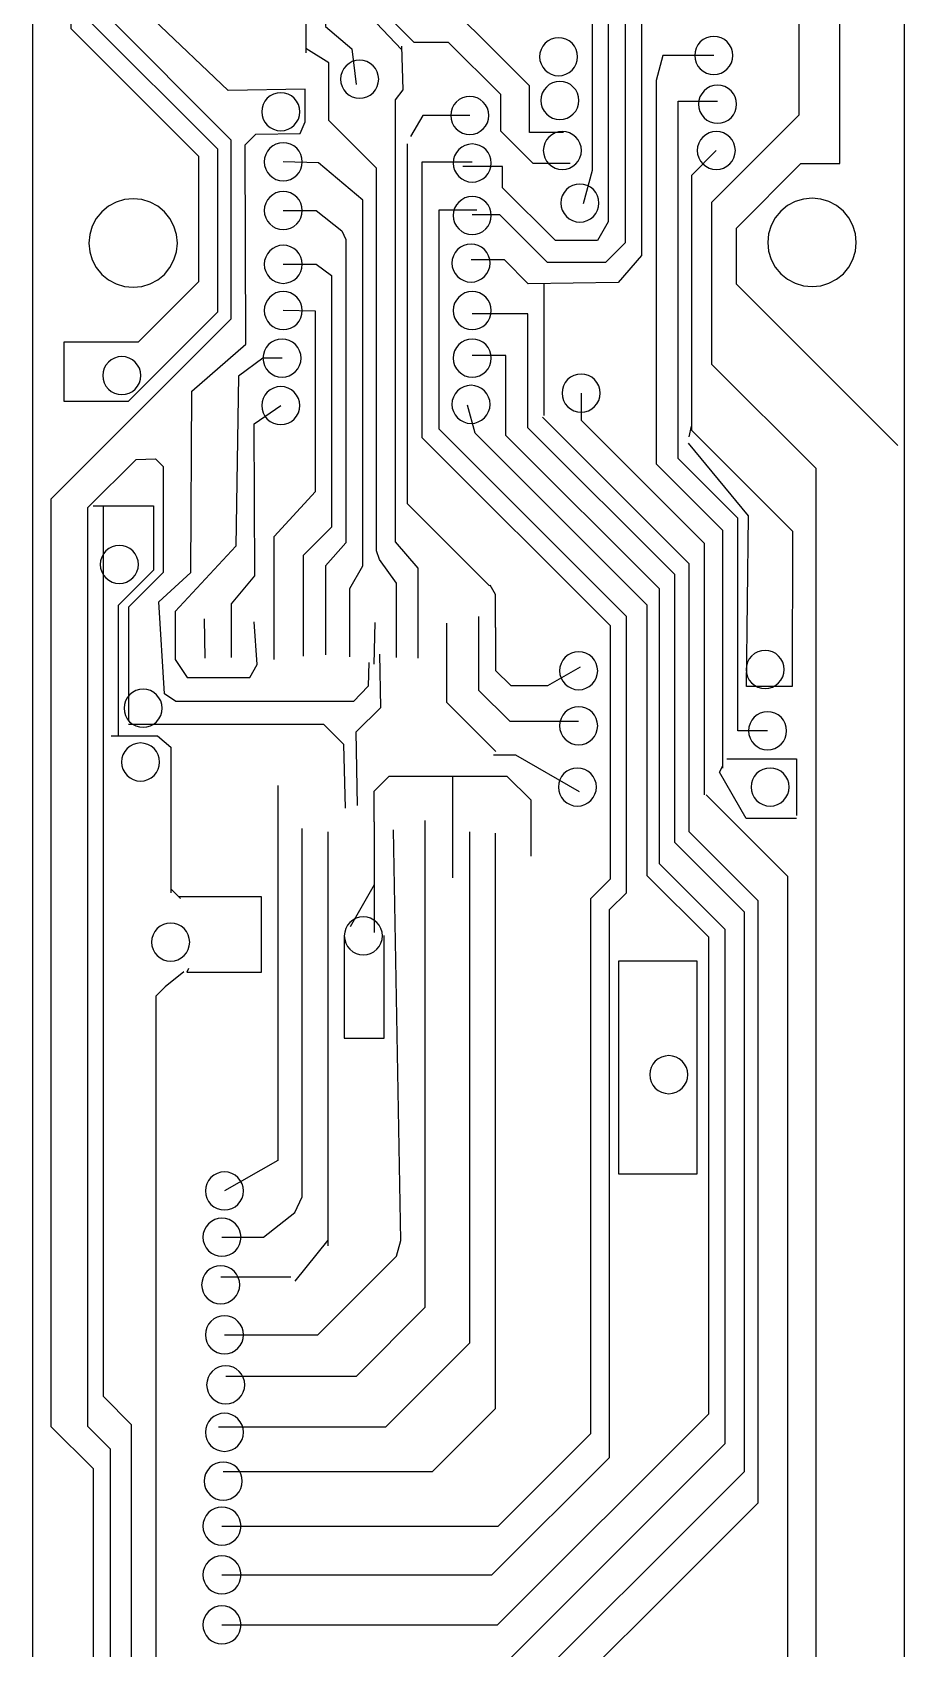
# Model space of a CAD drawing. Extents: x -32 to 14, y -116 to 119.
# Drawn here: x -32.5 to 13.6, y -36.3 to 49.2 of the extents above; entities that cross this region are included whole.
import ezdxf

# ---------------------------------------------------------------- set-up
doc = ezdxf.new("R2010")
doc.units = 0
doc.layers.add('LAYER_1', color=7, linetype='CONTINUOUS')

msp = doc.modelspace()

# ---------------------------------------------------------------- linework, layer by layer
at = {"layer": 'LAYER_1', "color": 250}
for points in [[(-32.457, -116.365), (13.647, -116.365), (13.647, 119.01), (-32.457, 119.01), (-32.457, -116.365)], [(-4.643, 48.898), (-4.839, 48.878), (-5.028, 48.821), (-5.202, 48.728), (-5.355, 48.603), (-5.48, 48.45), (-5.573, 48.276), (-5.63, 48.087), (-5.649, 47.891), (-5.63, 47.694), (-5.573, 47.506), (-5.48, 47.332), (-5.355, 47.179), (-5.202, 47.054), (-5.028, 46.961), (-4.839, 46.903), (-4.643, 46.884), (-4.446, 46.903), (-4.258, 46.961), (-4.084, 47.054), (-3.931, 47.179), (-3.806, 47.332), (-3.713, 47.506), (-3.655, 47.694), (-3.636, 47.891), (-3.655, 48.087), (-3.713, 48.276), (-3.806, 48.45), (-3.931, 48.603), (-4.084, 48.728), (-4.258, 48.821), (-4.446, 48.878)], [(3.559, 48.964), (3.363, 48.944), (3.174, 48.887), (3, 48.794), (2.847, 48.669), (2.722, 48.516), (2.629, 48.342), (2.572, 48.153), (2.553, 47.957), (2.572, 47.761), (2.629, 47.572), (2.722, 47.398), (2.847, 47.245), (3, 47.12), (3.174, 47.027), (3.363, 46.97), (3.559, 46.95), (3.756, 46.97), (3.945, 47.027), (4.119, 47.12), (4.271, 47.245), (4.396, 47.398), (4.489, 47.572), (4.547, 47.761), (4.566, 47.957), (4.547, 48.153), (4.489, 48.342), (4.396, 48.516), (4.271, 48.669), (4.119, 48.794), (3.945, 48.887), (3.756, 48.944)], [(-15.16, 47.707), (-15.356, 47.688), (-15.545, 47.63), (-15.719, 47.537), (-15.872, 47.412), (-15.997, 47.259), (-16.09, 47.085), (-16.147, 46.897), (-16.167, 46.7), (-16.147, 46.504), (-16.09, 46.315), (-15.997, 46.141), (-15.872, 45.988), (-15.719, 45.863), (-15.545, 45.77), (-15.356, 45.713), (-15.16, 45.694), (-14.964, 45.713), (-14.775, 45.77), (-14.601, 45.863), (-14.448, 45.988), (-14.323, 46.141), (-14.23, 46.315), (-14.173, 46.504), (-14.153, 46.7), (-14.173, 46.897), (-14.23, 47.085), (-14.323, 47.259), (-14.448, 47.412), (-14.601, 47.537), (-14.775, 47.63), (-14.964, 47.688)], [(-4.577, 46.582), (-4.773, 46.563), (-4.962, 46.506), (-5.136, 46.413), (-5.288, 46.288), (-5.414, 46.135), (-5.507, 45.961), (-5.564, 45.772), (-5.583, 45.576), (-5.564, 45.379), (-5.507, 45.19), (-5.414, 45.016), (-5.288, 44.864), (-5.136, 44.739), (-4.962, 44.646), (-4.773, 44.588), (-4.577, 44.569), (-4.38, 44.588), (-4.191, 44.646), (-4.017, 44.739), (-3.865, 44.864), (-3.74, 45.016), (-3.647, 45.19), (-3.589, 45.379), (-3.57, 45.576), (-3.589, 45.772), (-3.647, 45.961), (-3.74, 46.135), (-3.865, 46.288), (-4.017, 46.413), (-4.191, 46.506), (-4.38, 46.563)], [(3.758, 46.384), (3.561, 46.365), (3.372, 46.307), (3.198, 46.214), (3.046, 46.089), (2.921, 45.936), (2.828, 45.762), (2.77, 45.574), (2.751, 45.377), (2.77, 45.181), (2.828, 44.992), (2.921, 44.818), (3.046, 44.665), (3.198, 44.54), (3.372, 44.447), (3.561, 44.39), (3.758, 44.37), (3.954, 44.39), (4.143, 44.447), (4.317, 44.54), (4.47, 44.665), (4.595, 44.818), (4.688, 44.992), (4.745, 45.181), (4.764, 45.377), (4.745, 45.574), (4.688, 45.762), (4.595, 45.936), (4.47, 46.089), (4.317, 46.214), (4.143, 46.307), (3.954, 46.365)], [(-19.327, 45.987), (-19.524, 45.968), (-19.712, 45.91), (-19.886, 45.817), (-20.039, 45.692), (-20.164, 45.54), (-20.257, 45.366), (-20.315, 45.177), (-20.334, 44.98), (-20.315, 44.784), (-20.257, 44.595), (-20.164, 44.421), (-20.039, 44.269), (-19.886, 44.143), (-19.712, 44.05), (-19.524, 43.993), (-19.327, 43.974), (-19.131, 43.993), (-18.942, 44.05), (-18.768, 44.143), (-18.615, 44.269), (-18.49, 44.421), (-18.397, 44.595), (-18.34, 44.784), (-18.32, 44.98), (-18.34, 45.177), (-18.397, 45.366), (-18.49, 45.54), (-18.615, 45.692), (-18.768, 45.817), (-18.942, 45.91), (-19.131, 45.968)], [(-9.339, 45.789), (-9.536, 45.769), (-9.724, 45.712), (-9.898, 45.619), (-10.051, 45.494), (-10.176, 45.341), (-10.269, 45.167), (-10.327, 44.978), (-10.346, 44.782), (-10.327, 44.586), (-10.269, 44.397), (-10.176, 44.223), (-10.051, 44.07), (-9.898, 43.945), (-9.724, 43.852), (-9.536, 43.795), (-9.339, 43.775), (-9.143, 43.795), (-8.954, 43.852), (-8.78, 43.945), (-8.627, 44.07), (-8.502, 44.223), (-8.409, 44.397), (-8.352, 44.586), (-8.332, 44.782), (-8.352, 44.978), (-8.409, 45.167), (-8.502, 45.341), (-8.627, 45.494), (-8.78, 45.619), (-8.954, 45.712), (-9.143, 45.769)], [(-4.444, 43.937), (-4.641, 43.917), (-4.83, 43.86), (-5.004, 43.767), (-5.156, 43.642), (-5.281, 43.489), (-5.374, 43.315), (-5.432, 43.126), (-5.451, 42.93), (-5.432, 42.733), (-5.374, 42.545), (-5.281, 42.371), (-5.156, 42.218), (-5.004, 42.093), (-4.83, 42), (-4.641, 41.942), (-4.444, 41.923), (-4.248, 41.942), (-4.059, 42), (-3.885, 42.093), (-3.733, 42.218), (-3.607, 42.371), (-3.514, 42.545), (-3.457, 42.733), (-3.438, 42.93), (-3.457, 43.126), (-3.514, 43.315), (-3.607, 43.489), (-3.733, 43.642), (-3.885, 43.767), (-4.059, 43.86), (-4.248, 43.917)], [(3.692, 43.937), (3.495, 43.917), (3.306, 43.86), (3.132, 43.767), (2.98, 43.642), (2.855, 43.489), (2.762, 43.315), (2.704, 43.126), (2.685, 42.93), (2.704, 42.733), (2.762, 42.545), (2.855, 42.371), (2.98, 42.218), (3.132, 42.093), (3.306, 42), (3.495, 41.942), (3.692, 41.923), (3.888, 41.942), (4.077, 42), (4.251, 42.093), (4.403, 42.218), (4.529, 42.371), (4.622, 42.545), (4.679, 42.733), (4.698, 42.93), (4.679, 43.126), (4.622, 43.315), (4.529, 43.489), (4.403, 43.642), (4.251, 43.767), (4.077, 43.86), (3.888, 43.917)], [(-19.195, 43.341), (-19.391, 43.322), (-19.58, 43.265), (-19.754, 43.172), (-19.907, 43.046), (-20.032, 42.894), (-20.125, 42.72), (-20.182, 42.531), (-20.202, 42.334), (-20.182, 42.138), (-20.125, 41.949), (-20.032, 41.775), (-19.907, 41.623), (-19.754, 41.497), (-19.58, 41.404), (-19.391, 41.347), (-19.195, 41.328), (-18.999, 41.347), (-18.81, 41.404), (-18.636, 41.497), (-18.483, 41.623), (-18.358, 41.775), (-18.265, 41.949), (-18.208, 42.138), (-18.188, 42.334), (-18.208, 42.531), (-18.265, 42.72), (-18.358, 42.894), (-18.483, 43.046), (-18.636, 43.172), (-18.81, 43.265), (-18.999, 43.322)], [(-9.207, 43.275), (-9.403, 43.256), (-9.592, 43.198), (-9.766, 43.105), (-9.919, 42.98), (-10.044, 42.828), (-10.137, 42.654), (-10.194, 42.465), (-10.214, 42.268), (-10.194, 42.072), (-10.137, 41.883), (-10.044, 41.709), (-9.919, 41.557), (-9.766, 41.431), (-9.592, 41.338), (-9.403, 41.281), (-9.207, 41.262), (-9.011, 41.281), (-8.822, 41.338), (-8.648, 41.431), (-8.495, 41.557), (-8.37, 41.709), (-8.277, 41.883), (-8.22, 42.072), (-8.2, 42.268), (-8.22, 42.465), (-8.277, 42.654), (-8.37, 42.828), (-8.495, 42.98), (-8.648, 43.105), (-8.822, 43.198), (-9.011, 43.256)], [(-3.518, 41.158), (-3.715, 41.139), (-3.904, 41.082), (-4.078, 40.989), (-4.23, 40.864), (-4.355, 40.711), (-4.448, 40.537), (-4.506, 40.348), (-4.525, 40.152), (-4.506, 39.955), (-4.448, 39.766), (-4.355, 39.592), (-4.23, 39.44), (-4.078, 39.315), (-3.904, 39.222), (-3.715, 39.164), (-3.518, 39.145), (-3.322, 39.164), (-3.133, 39.222), (-2.959, 39.315), (-2.806, 39.44), (-2.681, 39.592), (-2.588, 39.766), (-2.531, 39.955), (-2.512, 40.152), (-2.531, 40.348), (-2.588, 40.537), (-2.681, 40.711), (-2.806, 40.864), (-2.959, 40.989), (-3.133, 41.082), (-3.322, 41.139)], [(-27.133, 40.375), (-27.589, 40.33), (-28.028, 40.197), (-28.432, 39.98), (-28.787, 39.689), (-29.078, 39.335), (-29.294, 38.93), (-29.427, 38.491), (-29.472, 38.035), (-29.427, 37.578), (-29.294, 37.139), (-29.078, 36.735), (-28.787, 36.38), (-28.432, 36.089), (-28.028, 35.873), (-27.589, 35.74), (-27.133, 35.695), (-26.676, 35.74), (-26.237, 35.873), (-25.833, 36.089), (-25.478, 36.38), (-25.187, 36.735), (-24.971, 37.139), (-24.838, 37.578), (-24.793, 38.035), (-24.838, 38.491), (-24.971, 38.93), (-25.187, 39.335), (-25.478, 39.689), (-25.833, 39.98), (-26.237, 40.197), (-26.676, 40.33)], [(-19.195, 40.762), (-19.391, 40.742), (-19.58, 40.685), (-19.754, 40.592), (-19.907, 40.467), (-20.032, 40.314), (-20.125, 40.14), (-20.182, 39.951), (-20.202, 39.755), (-20.182, 39.558), (-20.125, 39.37), (-20.032, 39.196), (-19.907, 39.043), (-19.754, 38.918), (-19.58, 38.825), (-19.391, 38.767), (-19.195, 38.748), (-18.999, 38.767), (-18.81, 38.825), (-18.636, 38.918), (-18.483, 39.043), (-18.358, 39.196), (-18.265, 39.37), (-18.208, 39.558), (-18.188, 39.755), (-18.208, 39.951), (-18.265, 40.14), (-18.358, 40.314), (-18.483, 40.467), (-18.636, 40.592), (-18.81, 40.685), (-18.999, 40.742)], [(-9.207, 40.497), (-9.403, 40.478), (-9.592, 40.42), (-9.766, 40.327), (-9.919, 40.202), (-10.044, 40.049), (-10.137, 39.875), (-10.194, 39.687), (-10.214, 39.49), (-10.194, 39.294), (-10.137, 39.105), (-10.044, 38.931), (-9.919, 38.778), (-9.766, 38.653), (-9.592, 38.56), (-9.403, 38.503), (-9.207, 38.483), (-9.011, 38.503), (-8.822, 38.56), (-8.648, 38.653), (-8.495, 38.778), (-8.37, 38.931), (-8.277, 39.105), (-8.22, 39.294), (-8.2, 39.49), (-8.22, 39.687), (-8.277, 39.875), (-8.37, 40.049), (-8.495, 40.202), (-8.648, 40.327), (-8.822, 40.42), (-9.011, 40.478)], [(8.752, 40.408), (8.295, 40.363), (7.856, 40.23), (7.452, 40.014), (7.097, 39.723), (6.806, 39.368), (6.59, 38.963), (6.457, 38.524), (6.412, 38.068), (6.457, 37.612), (6.59, 37.173), (6.806, 36.768), (7.097, 36.413), (7.452, 36.122), (7.856, 35.906), (8.295, 35.773), (8.752, 35.728), (9.208, 35.773), (9.647, 35.906), (10.052, 36.122), (10.406, 36.413), (10.697, 36.768), (10.914, 37.173), (11.047, 37.612), (11.092, 38.068), (11.047, 38.524), (10.914, 38.963), (10.697, 39.368), (10.406, 39.723), (10.052, 40.014), (9.647, 40.23), (9.208, 40.363)], [(-19.195, 37.917), (-19.391, 37.898), (-19.58, 37.841), (-19.754, 37.748), (-19.907, 37.622), (-20.032, 37.47), (-20.125, 37.296), (-20.182, 37.107), (-20.202, 36.911), (-20.182, 36.714), (-20.125, 36.525), (-20.032, 36.351), (-19.907, 36.199), (-19.754, 36.074), (-19.58, 35.981), (-19.391, 35.923), (-19.195, 35.904), (-18.999, 35.923), (-18.81, 35.981), (-18.636, 36.074), (-18.483, 36.199), (-18.358, 36.351), (-18.265, 36.525), (-18.208, 36.714), (-18.188, 36.911), (-18.208, 37.107), (-18.265, 37.296), (-18.358, 37.47), (-18.483, 37.622), (-18.636, 37.748), (-18.81, 37.841), (-18.999, 37.898)], [(-19.195, 37.917), (-19.391, 37.898), (-19.58, 37.841), (-19.754, 37.748), (-19.907, 37.622), (-20.032, 37.47), (-20.125, 37.296), (-20.182, 37.107), (-20.202, 36.911), (-20.182, 36.714), (-20.125, 36.525), (-20.032, 36.351), (-19.907, 36.199), (-19.754, 36.074), (-19.58, 35.981), (-19.391, 35.923), (-19.195, 35.904), (-18.999, 35.923), (-18.81, 35.981), (-18.636, 36.074), (-18.483, 36.199), (-18.358, 36.351), (-18.265, 36.525), (-18.208, 36.714), (-18.188, 36.911), (-18.208, 37.107), (-18.265, 37.296), (-18.358, 37.47), (-18.483, 37.622), (-18.636, 37.748), (-18.81, 37.841), (-18.999, 37.898)], [(-9.273, 37.983), (-9.469, 37.964), (-9.658, 37.907), (-9.832, 37.814), (-9.985, 37.689), (-10.11, 37.536), (-10.203, 37.362), (-10.26, 37.173), (-10.28, 36.977), (-10.26, 36.78), (-10.203, 36.591), (-10.11, 36.417), (-9.985, 36.265), (-9.832, 36.14), (-9.658, 36.047), (-9.469, 35.989), (-9.273, 35.97), (-9.077, 35.989), (-8.888, 36.047), (-8.714, 36.14), (-8.561, 36.265), (-8.436, 36.417), (-8.343, 36.591), (-8.286, 36.78), (-8.266, 36.977), (-8.286, 37.173), (-8.343, 37.362), (-8.436, 37.536), (-8.561, 37.689), (-8.714, 37.814), (-8.888, 37.907), (-9.077, 37.964)], [(-19.195, 35.47), (-19.391, 35.451), (-19.58, 35.393), (-19.754, 35.3), (-19.907, 35.175), (-20.032, 35.022), (-20.125, 34.848), (-20.182, 34.66), (-20.202, 34.463), (-20.182, 34.267), (-20.125, 34.078), (-20.032, 33.904), (-19.907, 33.751), (-19.754, 33.626), (-19.58, 33.533), (-19.391, 33.476), (-19.195, 33.456), (-18.999, 33.476), (-18.81, 33.533), (-18.636, 33.626), (-18.483, 33.751), (-18.358, 33.904), (-18.265, 34.078), (-18.208, 34.267), (-18.188, 34.463), (-18.208, 34.66), (-18.265, 34.848), (-18.358, 35.022), (-18.483, 35.175), (-18.636, 35.3), (-18.81, 35.393), (-18.999, 35.451)], [(-9.207, 35.47), (-9.403, 35.451), (-9.592, 35.393), (-9.766, 35.3), (-9.919, 35.175), (-10.044, 35.022), (-10.137, 34.848), (-10.194, 34.66), (-10.214, 34.463), (-10.194, 34.267), (-10.137, 34.078), (-10.044, 33.904), (-9.919, 33.751), (-9.766, 33.626), (-9.592, 33.533), (-9.403, 33.476), (-9.207, 33.456), (-9.011, 33.476), (-8.822, 33.533), (-8.648, 33.626), (-8.495, 33.751), (-8.37, 33.904), (-8.277, 34.078), (-8.22, 34.267), (-8.2, 34.463), (-8.22, 34.66), (-8.277, 34.848), (-8.37, 35.022), (-8.495, 35.175), (-8.648, 35.3), (-8.822, 35.393), (-9.011, 35.451)], [(-19.261, 32.956), (-19.457, 32.937), (-19.646, 32.88), (-19.82, 32.787), (-19.973, 32.661), (-20.098, 32.509), (-20.191, 32.335), (-20.248, 32.146), (-20.268, 31.95), (-20.248, 31.753), (-20.191, 31.564), (-20.098, 31.39), (-19.973, 31.238), (-19.82, 31.113), (-19.646, 31.02), (-19.457, 30.962), (-19.261, 30.943), (-19.065, 30.962), (-18.876, 31.02), (-18.702, 31.113), (-18.549, 31.238), (-18.424, 31.39), (-18.331, 31.564), (-18.274, 31.753), (-18.254, 31.95), (-18.274, 32.146), (-18.331, 32.335), (-18.424, 32.509), (-18.549, 32.661), (-18.702, 32.787), (-18.876, 32.88), (-19.065, 32.937)], [(-9.207, 32.956), (-9.403, 32.937), (-9.592, 32.88), (-9.766, 32.787), (-9.919, 32.661), (-10.044, 32.509), (-10.137, 32.335), (-10.194, 32.146), (-10.214, 31.95), (-10.194, 31.753), (-10.137, 31.564), (-10.044, 31.39), (-9.919, 31.238), (-9.766, 31.113), (-9.592, 31.02), (-9.403, 30.962), (-9.207, 30.943), (-9.011, 30.962), (-8.822, 31.02), (-8.648, 31.113), (-8.495, 31.238), (-8.37, 31.39), (-8.277, 31.564), (-8.22, 31.753), (-8.2, 31.95), (-8.22, 32.146), (-8.277, 32.335), (-8.37, 32.509), (-8.495, 32.661), (-8.648, 32.787), (-8.822, 32.88), (-9.011, 32.937)], [(-27.728, 32.03), (-27.924, 32.011), (-28.113, 31.954), (-28.287, 31.861), (-28.44, 31.735), (-28.565, 31.583), (-28.658, 31.409), (-28.715, 31.22), (-28.734, 31.024), (-28.715, 30.827), (-28.658, 30.638), (-28.565, 30.464), (-28.44, 30.312), (-28.287, 30.187), (-28.113, 30.094), (-27.924, 30.036), (-27.728, 30.017), (-27.531, 30.036), (-27.342, 30.094), (-27.168, 30.187), (-27.016, 30.312), (-26.891, 30.464), (-26.798, 30.638), (-26.74, 30.827), (-26.721, 31.024), (-26.74, 31.22), (-26.798, 31.409), (-26.891, 31.583), (-27.016, 31.735), (-27.168, 31.861), (-27.342, 31.954), (-27.531, 32.011)], [(-3.452, 31.104), (-3.649, 31.085), (-3.837, 31.028), (-4.011, 30.935), (-4.164, 30.809), (-4.289, 30.657), (-4.382, 30.483), (-4.44, 30.294), (-4.459, 30.098), (-4.44, 29.901), (-4.382, 29.712), (-4.289, 29.538), (-4.164, 29.386), (-4.011, 29.26), (-3.837, 29.167), (-3.649, 29.11), (-3.452, 29.091), (-3.256, 29.11), (-3.067, 29.167), (-2.893, 29.26), (-2.74, 29.386), (-2.615, 29.538), (-2.522, 29.712), (-2.465, 29.901), (-2.446, 30.098), (-2.465, 30.294), (-2.522, 30.483), (-2.615, 30.657), (-2.74, 30.809), (-2.893, 30.935), (-3.067, 31.028), (-3.256, 31.085)], [(-19.327, 30.443), (-19.524, 30.423), (-19.712, 30.366), (-19.886, 30.273), (-20.039, 30.148), (-20.164, 29.995), (-20.257, 29.821), (-20.315, 29.632), (-20.334, 29.436), (-20.315, 29.24), (-20.257, 29.051), (-20.164, 28.877), (-20.039, 28.724), (-19.886, 28.599), (-19.712, 28.506), (-19.524, 28.449), (-19.327, 28.429), (-19.131, 28.449), (-18.942, 28.506), (-18.768, 28.599), (-18.615, 28.724), (-18.49, 28.877), (-18.397, 29.051), (-18.34, 29.24), (-18.32, 29.436), (-18.34, 29.632), (-18.397, 29.821), (-18.49, 29.995), (-18.615, 30.148), (-18.768, 30.273), (-18.942, 30.366), (-19.131, 30.423)], [(-9.273, 30.509), (-9.469, 30.49), (-9.658, 30.432), (-9.832, 30.339), (-9.985, 30.214), (-10.11, 30.061), (-10.203, 29.887), (-10.26, 29.699), (-10.28, 29.502), (-10.26, 29.306), (-10.203, 29.117), (-10.11, 28.943), (-9.985, 28.79), (-9.832, 28.665), (-9.658, 28.572), (-9.469, 28.515), (-9.273, 28.495), (-9.077, 28.515), (-8.888, 28.572), (-8.714, 28.665), (-8.561, 28.79), (-8.436, 28.943), (-8.343, 29.117), (-8.286, 29.306), (-8.266, 29.502), (-8.286, 29.699), (-8.343, 29.887), (-8.436, 30.061), (-8.561, 30.214), (-8.714, 30.339), (-8.888, 30.432), (-9.077, 30.49)], [(-27.86, 22.042), (-28.056, 22.023), (-28.245, 21.966), (-28.419, 21.873), (-28.572, 21.747), (-28.697, 21.595), (-28.79, 21.421), (-28.847, 21.232), (-28.867, 21.035), (-28.847, 20.839), (-28.79, 20.65), (-28.697, 20.476), (-28.572, 20.324), (-28.419, 20.198), (-28.245, 20.105), (-28.056, 20.048), (-27.86, 20.029), (-27.664, 20.048), (-27.475, 20.105), (-27.301, 20.198), (-27.148, 20.324), (-27.023, 20.476), (-26.93, 20.65), (-26.873, 20.839), (-26.853, 21.035), (-26.873, 21.232), (-26.93, 21.421), (-27.023, 21.595), (-27.148, 21.747), (-27.301, 21.873), (-27.475, 21.966), (-27.664, 22.023)], [(-3.584, 16.42), (-3.781, 16.4), (-3.97, 16.343), (-4.144, 16.25), (-4.296, 16.125), (-4.422, 15.972), (-4.515, 15.798), (-4.572, 15.609), (-4.591, 15.413), (-4.572, 15.217), (-4.515, 15.028), (-4.422, 14.854), (-4.296, 14.701), (-4.144, 14.576), (-3.97, 14.483), (-3.781, 14.426), (-3.584, 14.406), (-3.388, 14.426), (-3.199, 14.483), (-3.025, 14.576), (-2.873, 14.701), (-2.747, 14.854), (-2.654, 15.028), (-2.597, 15.217), (-2.578, 15.413), (-2.597, 15.609), (-2.654, 15.798), (-2.747, 15.972), (-2.873, 16.125), (-3.025, 16.25), (-3.199, 16.343), (-3.388, 16.4)], [(6.271, 16.486), (6.075, 16.467), (5.886, 16.409), (5.712, 16.316), (5.559, 16.191), (5.434, 16.039), (5.341, 15.865), (5.284, 15.676), (5.265, 15.479), (5.284, 15.283), (5.341, 15.094), (5.434, 14.92), (5.559, 14.767), (5.712, 14.642), (5.886, 14.549), (6.075, 14.492), (6.271, 14.473), (6.468, 14.492), (6.657, 14.549), (6.831, 14.642), (6.983, 14.767), (7.108, 14.92), (7.201, 15.094), (7.259, 15.283), (7.278, 15.479), (7.259, 15.676), (7.201, 15.865), (7.108, 16.039), (6.983, 16.191), (6.831, 16.316), (6.657, 16.409), (6.468, 16.467)], [(-26.603, 14.435), (-26.8, 14.416), (-26.988, 14.359), (-27.162, 14.266), (-27.315, 14.141), (-27.44, 13.988), (-27.533, 13.814), (-27.591, 13.625), (-27.61, 13.429), (-27.591, 13.232), (-27.533, 13.043), (-27.44, 12.869), (-27.315, 12.717), (-27.162, 12.592), (-26.988, 12.499), (-26.8, 12.441), (-26.603, 12.422), (-26.407, 12.441), (-26.218, 12.499), (-26.044, 12.592), (-25.891, 12.717), (-25.766, 12.869), (-25.673, 13.043), (-25.616, 13.232), (-25.596, 13.429), (-25.616, 13.625), (-25.673, 13.814), (-25.766, 13.988), (-25.891, 14.141), (-26.044, 14.266), (-26.218, 14.359), (-26.407, 14.416)], [(-3.584, 13.509), (-3.781, 13.49), (-3.97, 13.433), (-4.144, 13.34), (-4.296, 13.215), (-4.422, 13.062), (-4.515, 12.888), (-4.572, 12.699), (-4.591, 12.503), (-4.572, 12.306), (-4.515, 12.117), (-4.422, 11.943), (-4.296, 11.791), (-4.144, 11.666), (-3.97, 11.573), (-3.781, 11.515), (-3.584, 11.496), (-3.388, 11.515), (-3.199, 11.573), (-3.025, 11.666), (-2.873, 11.791), (-2.747, 11.943), (-2.654, 12.117), (-2.597, 12.306), (-2.578, 12.503), (-2.597, 12.699), (-2.654, 12.888), (-2.747, 13.062), (-2.873, 13.215), (-3.025, 13.34), (-3.199, 13.433), (-3.388, 13.49)], [(6.404, 13.245), (6.207, 13.225), (6.018, 13.168), (5.844, 13.075), (5.692, 12.95), (5.567, 12.797), (5.474, 12.623), (5.416, 12.434), (5.397, 12.238), (5.416, 12.042), (5.474, 11.853), (5.567, 11.679), (5.692, 11.526), (5.844, 11.401), (6.018, 11.308), (6.207, 11.251), (6.404, 11.231), (6.6, 11.251), (6.789, 11.308), (6.963, 11.401), (7.115, 11.526), (7.241, 11.679), (7.334, 11.853), (7.391, 12.042), (7.41, 12.238), (7.391, 12.434), (7.334, 12.623), (7.241, 12.797), (7.115, 12.95), (6.963, 13.075), (6.789, 13.168), (6.6, 13.225)], [(6.404, 13.245), (6.207, 13.225), (6.018, 13.168), (5.844, 13.075), (5.692, 12.95), (5.567, 12.797), (5.474, 12.623), (5.416, 12.434), (5.397, 12.238), (5.416, 12.042), (5.474, 11.853), (5.567, 11.679), (5.692, 11.526), (5.844, 11.401), (6.018, 11.308), (6.207, 11.251), (6.404, 11.231), (6.6, 11.251), (6.789, 11.308), (6.963, 11.401), (7.115, 11.526), (7.241, 11.679), (7.334, 11.853), (7.391, 12.042), (7.41, 12.238), (7.391, 12.434), (7.334, 12.623), (7.241, 12.797), (7.115, 12.95), (6.963, 13.075), (6.789, 13.168), (6.6, 13.225)], [(-26.735, 11.591), (-26.932, 11.572), (-27.121, 11.515), (-27.295, 11.422), (-27.447, 11.296), (-27.573, 11.144), (-27.666, 10.97), (-27.723, 10.781), (-27.742, 10.585), (-27.723, 10.388), (-27.666, 10.199), (-27.573, 10.025), (-27.447, 9.873), (-27.295, 9.747), (-27.121, 9.654), (-26.932, 9.597), (-26.735, 9.578), (-26.539, 9.597), (-26.35, 9.654), (-26.176, 9.747), (-26.024, 9.873), (-25.898, 10.025), (-25.805, 10.199), (-25.748, 10.388), (-25.729, 10.585), (-25.748, 10.781), (-25.805, 10.97), (-25.898, 11.144), (-26.024, 11.296), (-26.176, 11.422), (-26.35, 11.515), (-26.539, 11.572)], [(-3.651, 10.268), (-3.847, 10.249), (-4.036, 10.192), (-4.21, 10.099), (-4.362, 9.973), (-4.488, 9.821), (-4.581, 9.647), (-4.638, 9.458), (-4.657, 9.262), (-4.638, 9.065), (-4.581, 8.876), (-4.488, 8.702), (-4.362, 8.55), (-4.21, 8.425), (-4.036, 8.332), (-3.847, 8.274), (-3.651, 8.255), (-3.454, 8.274), (-3.265, 8.332), (-3.091, 8.425), (-2.939, 8.55), (-2.814, 8.702), (-2.721, 8.876), (-2.663, 9.065), (-2.644, 9.262), (-2.663, 9.458), (-2.721, 9.647), (-2.814, 9.821), (-2.939, 9.973), (-3.091, 10.099), (-3.265, 10.192), (-3.454, 10.249)], [(6.536, 10.268), (6.34, 10.249), (6.151, 10.192), (5.977, 10.099), (5.824, 9.973), (5.699, 9.821), (5.606, 9.647), (5.549, 9.458), (5.529, 9.262), (5.549, 9.065), (5.606, 8.876), (5.699, 8.702), (5.824, 8.55), (5.977, 8.425), (6.151, 8.332), (6.34, 8.274), (6.536, 8.255), (6.732, 8.274), (6.921, 8.332), (7.095, 8.425), (7.248, 8.55), (7.373, 8.702), (7.466, 8.876), (7.523, 9.065), (7.543, 9.262), (7.523, 9.458), (7.466, 9.647), (7.373, 9.821), (7.248, 9.973), (7.095, 10.099), (6.921, 10.192), (6.732, 10.249)], [(-25.148, 2.066), (-25.344, 2.047), (-25.533, 1.99), (-25.707, 1.897), (-25.86, 1.771), (-25.985, 1.619), (-26.078, 1.445), (-26.135, 1.256), (-26.155, 1.06), (-26.135, 0.863), (-26.078, 0.674), (-25.985, 0.5), (-25.86, 0.348), (-25.707, 0.222), (-25.533, 0.129), (-25.344, 0.072), (-25.148, 0.053), (-24.952, 0.072), (-24.763, 0.129), (-24.589, 0.222), (-24.436, 0.348), (-24.311, 0.5), (-24.218, 0.674), (-24.161, 0.863), (-24.141, 1.06), (-24.161, 1.256), (-24.218, 1.445), (-24.311, 1.619), (-24.436, 1.771), (-24.589, 1.897), (-24.763, 1.99), (-24.952, 2.047)], [(-14.962, 2.397), (-15.158, 2.378), (-15.347, 2.32), (-15.521, 2.227), (-15.673, 2.102), (-15.799, 1.949), (-15.892, 1.775), (-15.949, 1.587), (-15.968, 1.39), (-15.949, 1.194), (-15.892, 1.005), (-15.799, 0.831), (-15.673, 0.678), (-15.521, 0.553), (-15.347, 0.46), (-15.158, 0.403), (-14.962, 0.384), (-14.765, 0.403), (-14.576, 0.46), (-14.402, 0.553), (-14.25, 0.678), (-14.125, 0.831), (-14.032, 1.005), (-13.974, 1.194), (-13.955, 1.39), (-13.974, 1.587), (-14.032, 1.775), (-14.125, 1.949), (-14.25, 2.102), (-14.402, 2.227), (-14.576, 2.32), (-14.765, 2.378)], [(-1.482, -11.193), (2.685, -11.193), (2.685, 0.052), (-1.482, 0.052), (-1.482, -11.193)], [(1.178, -4.945), (0.982, -4.965), (0.793, -5.022), (0.619, -5.115), (0.466, -5.24), (0.341, -5.393), (0.248, -5.567), (0.191, -5.756), (0.171, -5.952), (0.191, -6.148), (0.248, -6.337), (0.341, -6.511), (0.466, -6.664), (0.619, -6.789), (0.793, -6.882), (0.982, -6.939), (1.178, -6.959), (1.374, -6.939), (1.563, -6.882), (1.737, -6.789), (1.89, -6.664), (2.015, -6.511), (2.108, -6.337), (2.165, -6.148), (2.185, -5.952), (2.165, -5.756), (2.108, -5.567), (2.015, -5.393), (1.89, -5.24), (1.737, -5.115), (1.563, -5.022), (1.374, -4.965)], [(-22.304, -11.097), (-22.5, -11.116), (-22.689, -11.174), (-22.863, -11.267), (-23.016, -11.392), (-23.141, -11.544), (-23.234, -11.718), (-23.291, -11.907), (-23.311, -12.104), (-23.291, -12.3), (-23.234, -12.489), (-23.141, -12.663), (-23.016, -12.815), (-22.863, -12.941), (-22.689, -13.034), (-22.5, -13.091), (-22.304, -13.11), (-22.107, -13.091), (-21.919, -13.034), (-21.745, -12.941), (-21.592, -12.815), (-21.467, -12.663), (-21.374, -12.489), (-21.316, -12.3), (-21.297, -12.104), (-21.316, -11.907), (-21.374, -11.718), (-21.467, -11.544), (-21.592, -11.392), (-21.745, -11.267), (-21.919, -11.174), (-22.107, -11.116)], [(-22.304, -11.097), (-22.5, -11.116), (-22.689, -11.174), (-22.863, -11.267), (-23.016, -11.392), (-23.141, -11.544), (-23.234, -11.718), (-23.291, -11.907), (-23.311, -12.104), (-23.291, -12.3), (-23.234, -12.489), (-23.141, -12.663), (-23.016, -12.815), (-22.863, -12.941), (-22.689, -13.034), (-22.5, -13.091), (-22.304, -13.11), (-22.107, -13.091), (-21.919, -13.034), (-21.745, -12.941), (-21.592, -12.815), (-21.467, -12.663), (-21.374, -12.489), (-21.316, -12.3), (-21.297, -12.104), (-21.316, -11.907), (-21.374, -11.718), (-21.467, -11.544), (-21.592, -11.392), (-21.745, -11.267), (-21.919, -11.174), (-22.107, -11.116)], [(-22.436, -13.544), (-22.632, -13.564), (-22.821, -13.621), (-22.995, -13.714), (-23.148, -13.839), (-23.273, -13.992), (-23.366, -14.166), (-23.423, -14.355), (-23.443, -14.551), (-23.423, -14.747), (-23.366, -14.936), (-23.273, -15.11), (-23.148, -15.263), (-22.995, -15.388), (-22.821, -15.481), (-22.632, -15.538), (-22.436, -15.558), (-22.24, -15.538), (-22.051, -15.481), (-21.877, -15.388), (-21.724, -15.263), (-21.599, -15.11), (-21.506, -14.936), (-21.449, -14.747), (-21.429, -14.551), (-21.449, -14.355), (-21.506, -14.166), (-21.599, -13.992), (-21.724, -13.839), (-21.877, -13.714), (-22.051, -13.621), (-22.24, -13.564)], [(-22.502, -16.058), (-22.699, -16.077), (-22.887, -16.134), (-23.061, -16.227), (-23.214, -16.353), (-23.339, -16.505), (-23.432, -16.679), (-23.49, -16.868), (-23.509, -17.064), (-23.49, -17.261), (-23.432, -17.45), (-23.339, -17.624), (-23.214, -17.776), (-23.061, -17.902), (-22.887, -17.995), (-22.699, -18.052), (-22.502, -18.071), (-22.306, -18.052), (-22.117, -17.995), (-21.943, -17.902), (-21.79, -17.776), (-21.665, -17.624), (-21.572, -17.45), (-21.515, -17.261), (-21.495, -17.064), (-21.515, -16.868), (-21.572, -16.679), (-21.665, -16.505), (-21.79, -16.353), (-21.943, -16.227), (-22.117, -16.134), (-22.306, -16.077)], [(-22.304, -18.704), (-22.5, -18.723), (-22.689, -18.78), (-22.863, -18.873), (-23.016, -18.999), (-23.141, -19.151), (-23.234, -19.325), (-23.291, -19.514), (-23.311, -19.71), (-23.291, -19.907), (-23.234, -20.096), (-23.141, -20.27), (-23.016, -20.422), (-22.863, -20.547), (-22.689, -20.64), (-22.5, -20.698), (-22.304, -20.717), (-22.107, -20.698), (-21.919, -20.64), (-21.745, -20.547), (-21.592, -20.422), (-21.467, -20.27), (-21.374, -20.096), (-21.316, -19.907), (-21.297, -19.71), (-21.316, -19.514), (-21.374, -19.325), (-21.467, -19.151), (-21.592, -18.999), (-21.745, -18.873), (-21.919, -18.78), (-22.107, -18.723)], [(-22.238, -21.349), (-22.434, -21.369), (-22.623, -21.426), (-22.797, -21.519), (-22.949, -21.644), (-23.075, -21.797), (-23.168, -21.971), (-23.225, -22.16), (-23.244, -22.356), (-23.225, -22.553), (-23.168, -22.741), (-23.075, -22.915), (-22.949, -23.068), (-22.797, -23.193), (-22.623, -23.286), (-22.434, -23.344), (-22.238, -23.363), (-22.041, -23.344), (-21.852, -23.286), (-21.678, -23.193), (-21.526, -23.068), (-21.401, -22.915), (-21.308, -22.741), (-21.25, -22.553), (-21.231, -22.356), (-21.25, -22.16), (-21.308, -21.971), (-21.401, -21.797), (-21.526, -21.644), (-21.678, -21.519), (-21.852, -21.426), (-22.041, -21.369)], [(-22.304, -23.863), (-22.5, -23.882), (-22.689, -23.94), (-22.863, -24.033), (-23.016, -24.158), (-23.141, -24.311), (-23.234, -24.485), (-23.291, -24.673), (-23.311, -24.87), (-23.291, -25.066), (-23.234, -25.255), (-23.141, -25.429), (-23.016, -25.582), (-22.863, -25.707), (-22.689, -25.8), (-22.5, -25.857), (-22.304, -25.877), (-22.107, -25.857), (-21.919, -25.8), (-21.745, -25.707), (-21.592, -25.582), (-21.467, -25.429), (-21.374, -25.255), (-21.316, -25.066), (-21.297, -24.87), (-21.316, -24.673), (-21.374, -24.485), (-21.467, -24.311), (-21.592, -24.158), (-21.745, -24.033), (-21.919, -23.94), (-22.107, -23.882)], [(-22.37, -26.443), (-22.566, -26.462), (-22.755, -26.519), (-22.929, -26.612), (-23.082, -26.738), (-23.207, -26.89), (-23.3, -27.064), (-23.357, -27.253), (-23.377, -27.449), (-23.357, -27.646), (-23.3, -27.835), (-23.207, -28.009), (-23.082, -28.161), (-22.929, -28.286), (-22.755, -28.379), (-22.566, -28.437), (-22.37, -28.456), (-22.174, -28.437), (-21.985, -28.379), (-21.811, -28.286), (-21.658, -28.161), (-21.533, -28.009), (-21.44, -27.835), (-21.383, -27.646), (-21.363, -27.449), (-21.383, -27.253), (-21.44, -27.064), (-21.533, -26.89), (-21.658, -26.738), (-21.811, -26.612), (-21.985, -26.519), (-22.174, -26.462)], [(-22.436, -28.824), (-22.632, -28.843), (-22.821, -28.901), (-22.995, -28.994), (-23.148, -29.119), (-23.273, -29.271), (-23.366, -29.445), (-23.423, -29.634), (-23.443, -29.831), (-23.423, -30.027), (-23.366, -30.216), (-23.273, -30.39), (-23.148, -30.543), (-22.995, -30.668), (-22.821, -30.761), (-22.632, -30.818), (-22.436, -30.837), (-22.24, -30.818), (-22.051, -30.761), (-21.877, -30.668), (-21.724, -30.543), (-21.599, -30.39), (-21.506, -30.216), (-21.449, -30.027), (-21.429, -29.831), (-21.449, -29.634), (-21.506, -29.445), (-21.599, -29.271), (-21.724, -29.119), (-21.877, -28.994), (-22.051, -28.901), (-22.24, -28.843)], [(-22.436, -31.404), (-22.632, -31.423), (-22.821, -31.48), (-22.995, -31.573), (-23.148, -31.699), (-23.273, -31.851), (-23.366, -32.025), (-23.423, -32.214), (-23.443, -32.41), (-23.423, -32.607), (-23.366, -32.796), (-23.273, -32.97), (-23.148, -33.122), (-22.995, -33.247), (-22.821, -33.34), (-22.632, -33.398), (-22.436, -33.417), (-22.24, -33.398), (-22.051, -33.34), (-21.877, -33.247), (-21.724, -33.122), (-21.599, -32.97), (-21.506, -32.796), (-21.449, -32.607), (-21.429, -32.41), (-21.449, -32.214), (-21.506, -32.025), (-21.599, -31.851), (-21.724, -31.699), (-21.877, -31.573), (-22.051, -31.48), (-22.24, -31.423)], [(-22.436, -34.049), (-22.632, -34.069), (-22.821, -34.126), (-22.995, -34.219), (-23.148, -34.344), (-23.273, -34.497), (-23.366, -34.671), (-23.423, -34.86), (-23.443, -35.056), (-23.423, -35.253), (-23.366, -35.441), (-23.273, -35.615), (-23.148, -35.768), (-22.995, -35.893), (-22.821, -35.986), (-22.632, -36.044), (-22.436, -36.063), (-22.24, -36.044), (-22.051, -35.986), (-21.877, -35.893), (-21.724, -35.768), (-21.599, -35.615), (-21.506, -35.441), (-21.449, -35.253), (-21.429, -35.056), (-21.449, -34.86), (-21.506, -34.671), (-21.599, -34.497), (-21.724, -34.344), (-21.877, -34.219), (-22.051, -34.126), (-22.24, -34.069)], [(-22.436, -34.049), (-22.632, -34.069), (-22.821, -34.126), (-22.995, -34.219), (-23.148, -34.344), (-23.273, -34.497), (-23.366, -34.671), (-23.423, -34.86), (-23.443, -35.056), (-23.423, -35.253), (-23.366, -35.441), (-23.273, -35.615), (-23.148, -35.768), (-22.995, -35.893), (-22.821, -35.986), (-22.632, -36.044), (-22.436, -36.063), (-22.24, -36.044), (-22.051, -35.986), (-21.877, -35.893), (-21.724, -35.768), (-21.599, -35.615), (-21.506, -35.441), (-21.449, -35.253), (-21.429, -35.056), (-21.449, -34.86), (-21.506, -34.671), (-21.599, -34.497), (-21.724, -34.344), (-21.877, -34.219), (-22.051, -34.126), (-22.24, -34.069)]]:
    msp.add_lwpolyline(points, close=True, dxfattribs=at)
for points in [[(13.285, 27.32), (4.752, 35.853), (4.752, 38.83), (8.159, 42.236), (10.226, 42.236), (10.226, 45.56), (10.226, 60.575), (2.52, 68.281), (2.52, 105.042), (0.693, 106.87), (-21.293, 106.778), (-21.293, 100.693), (-19.648, 100.693)], [(-24.027, 103.932), (-24.027, 96.772), (-24.395, 96.134), (-27.351, 96.134), (-27.848, 95.273), (-27.848, 85.94), (-27.483, 71.322), (-26.491, 70.098), (-19.678, 70.098), (-16.866, 67.221), (-16.966, 49.494), (-15.577, 48.303), (-15.345, 46.418)], [(-31.546, 94.342), (-31.546, 64.907), (-28.47, 64.907), (-27.874, 65.503), (-27.874, 68.512), (-20.168, 68.512), (-18.076, 66.644), (-18.002, 48.09)], [(-5.899, 90.952), (-3.974, 89.84), (-3.974, 65.352), (-0.267, 61.645), (-0.267, 37.372), (-1.488, 35.95), (-6.25, 35.884), (-7.507, 37.141), (-9.273, 37.141)], [(-12.927, 48.256), (-15.644, 51.132), (-15.644, 68.264), (-18.538, 71.158), (-26.095, 71.158), (-26.657, 71.935), (-26.657, 88.901), (-25.897, 89.761), (-9.889, 89.761), (-8.732, 88.604), (-5.888, 88.604)], [(0.575, 68), (6.478, 62.096), (8.058, 60.517), (8.058, 50.025), (8.058, 44.799), (3.44, 40.181), (3.44, 31.636), (8.953, 26.123), (8.953, 3.491), (8.953, -70.063)], [(-22.815, 67.206), (-22.815, 64.197), (-27.213, 64.197), (-30.422, 60.989), (-30.422, 49.38), (-23.675, 42.633), (-23.675, 35.985), (-26.866, 32.794), (-30.785, 32.794), (-30.785, 29.668), (-27.379, 29.668), (-22.649, 34.398), (-22.649, 42.997), (-29.429, 49.776), (-29.429, 60.294), (-26.883, 62.84), (-20.235, 62.84), (-19.325, 63.75), (-19.325, 66.975)], [(-1.124, 60.722), (-1.124, 38.05), (-2.165, 37.008), (-5.223, 37.008), (-7.745, 39.53), (-9.207, 39.53)], [(-2.016, 59.828), (-2.016, 39.158), (-2.588, 38.167), (-4.81, 38.167), (-7.604, 40.961), (-7.604, 42.085), (-9.705, 42.085)], [(-4.51, 57.945), (-2.876, 57.945), (-2.876, 41.87), (-3.348, 40.106)], [(-4.387, 43.88), (-6.182, 43.88), (-6.182, 46.351), (-12.169, 52.337), (-12.169, 55.049)], [(-14.98, 54.52), (-14.98, 51.378), (-12.301, 48.666), (-10.482, 48.666), (-7.72, 45.904), (-7.72, 43.969), (-6.009, 42.258), (-4.033, 42.258)], [(-28.669, 50.207), (-21.963, 43.502), (-21.963, 34.001), (-31.476, 24.489), (-31.476, -23.909), (-31.476, -24.554), (-29.245, -26.785), (-29.245, -37.966)], [(-14.679, 15.844), (-14.712, 14.604), (-15.489, 13.794), (-24.865, 13.794), (-25.477, 14.191), (-25.775, 19.052), (-24.088, 20.607), (-24.022, 30.198), (-21.178, 32.678), (-21.21, 43.229), (-20.648, 43.791), (-18.3, 43.824), (-18.035, 44.453), (-18.035, 46.172), (-22.104, 46.106), (-26.039, 49.843)], [(-13.214, 16.107), (-13.214, 20.043), (-14.107, 21.3), (-14.272, 21.763), (-14.272, 42.004), (-16.794, 44.525), (-16.794, 47.56), (-18.003, 48.321)], [(-12.072, 16.074), (-12.072, 20.837), (-13.263, 22.226), (-13.263, 45.609), (-12.866, 46.138), (-12.932, 48.453)], [(3.559, 47.957), (0.861, 47.957), (0.507, 46.64), (0.507, 26.36), (4.024, 22.843), (4.024, 10.253)], [(6.404, 12.238), (4.829, 12.238), (4.829, 23.483), (1.671, 26.641), (1.671, 45.542), (3.758, 45.542)], [(-9.339, 44.782), (-11.824, 44.782), (-12.465, 43.671)], [(-12.65, 43.277), (-12.65, 24.26), (-8.301, 19.911)], [(3.692, 42.93), (2.375, 41.613), (2.375, 28.146), (7.72, 22.801), (7.707, 14.586), (5.293, 14.586), (5.392, 23.615), (2.217, 27.452)], [(-22.436, -29.831), (-7.838, -29.831), (-2.944, -24.937), (-2.944, 3.373), (-1.902, 4.415), (-1.902, 17.793), (-11.848, 27.739), (-11.848, 42.333), (-9.207, 42.333)], [(-15.678, 16.157), (-15.678, 19.762), (-14.983, 20.953), (-14.983, 40.3), (-17.331, 42.285), (-19.195, 42.335)], [(-19.195, 39.755), (-17.464, 39.755), (-16.108, 38.68), (-15.893, 38.217), (-15.893, 32.478), (-15.893, 22.176), (-16.968, 20.953), (-16.968, 16.256)], [(-1.952, 2.778), (-1.058, 3.671), (-1.058, 18.289), (-10.963, 28.194), (-10.963, 39.786), (-8.962, 39.786)], [(-19.195, 36.911), (-17.464, 36.911), (-16.654, 36.315), (-16.654, 30.941), (-16.654, 23.003), (-18.15, 21.507), (-18.15, 16.19)], [(-5.421, 35.895), (-5.421, 28.905)], [(-22.238, -39.951), (-7.838, -39.951), (5.176, -26.938), (5.176, 2.645), (1.497, 6.324), (1.497, 20.505), (-6.263, 28.264), (-6.263, 34.296), (-9.207, 34.296)], [(-19.68, 16.008), (-19.68, 22.52), (-17.497, 24.889), (-17.497, 34.43), (-19.195, 34.463)], [(-19.261, 31.95), (-20.268, 31.95), (-21.565, 30.991), (-21.697, 21.995), (-24.905, 18.555), (-24.905, 16.008), (-24.277, 15.049), (-20.969, 15.049), (-20.573, 15.744), (-20.738, 17.993)], [(-22.304, -37.57), (-7.937, -37.57), (4.167, -25.466), (4.167, 1.72), (0.695, 5.192), (0.695, 19.744), (-7.424, 27.863), (-7.424, 32.081), (-9.207, 32.081)], [(-3.452, 30.098), (-3.452, 28.674), (3.054, 22.168), (3.054, 8.848)], [(-22.436, -35.056), (-7.871, -35.056), (3.291, -23.895), (3.291, 1.323), (0.042, 4.572), (0.042, 18.884), (-9.057, 27.983), (-9.452, 29.454)], [(-21.929, 16.108), (-21.929, 18.952), (-20.705, 20.44), (-20.738, 28.477), (-19.327, 29.436)], [(-22.37, -42.597), (-8.102, -42.597), (5.904, -28.591), (5.904, 3.248), (2.262, 6.891), (2.262, 21.067), (-5.499, 28.828)], [(2.25, 27.782), (2.375, 28.345)], [(-29.38, -40.827), (-28.321, -39.768), (-28.321, -30.293), (-28.321, -25.762), (-29.52, -24.563), (-29.52, -15.906), (-29.52, 24.046), (-26.978, 26.589), (-25.957, 26.626), (-25.543, 26.213), (-25.543, 20.607), (-27.37, 18.779), (-27.37, 12.739)], [(-29.247, 24.129), (-26.056, 24.129), (-26.056, 20.739), (-27.924, 18.87), (-27.924, 11.974)], [(-27.212, -40.885), (-27.212, -24.472), (-28.701, -22.983), (-28.701, 24.129)], [(-7.971, 17.695), (-7.971, 19.448), (-8.254, 19.938)], [(-23.318, 16.075), (-23.351, 18.158)], [(-14.355, 17.959), (-14.405, 15.76)], [(-8.868, 18.286), (-8.868, 14.388), (-7.229, 12.748), (-3.584, 12.748)], [(-10.567, 17.927), (-10.567, 13.759), (-7.954, 11.146)], [(-7.971, 17.695), (-7.971, 15.429), (-7.169, 14.627), (-5.209, 14.627), (-3.483, 15.624)], [(-15.274, 8.287), (-15.34, 12.173), (-14.042, 13.471), (-14.083, 16.291)], [(-28.288, 11.974), (-25.841, 11.974), (-25.146, 11.379), (-25.146, 3.673)], [(-15.902, 8.138), (-16.002, 11.511), (-16.333, 11.842), (-17.06, 12.569), (-27.37, 12.569)], [(-8.087, 10.964), (-6.913, 10.964), (-3.556, 9.026)], [(7.922, 7.591), (5.276, 7.591), (3.854, 10.053), (4.041, 10.376)], [(4.25, 10.749), (7.922, 10.749), (7.922, 7.756)], [(-14.387, 7.426), (-14.387, 9.046), (-13.593, 9.84), (-7.375, 9.84), (-6.119, 8.583), (-6.119, 5.607)], [(-10.236, 4.466), (-10.236, 9.84)], [(-19.48, 9.344), (-19.48, -1.339), (-19.48, -10.5), (-22.304, -12.104)], [(7.475, -59.927), (7.475, -53.478), (7.475, 4.532), (3.159, 8.848)], [(-9.36, 6.897), (-9.36, -20.157), (-13.792, -24.589), (-22.622, -24.589)], [(-22.436, -14.551), (-20.241, -14.551), (-18.587, -13.245), (-18.19, -12.418), (-18.19, 7.062)], [(-22.304, -19.71), (-17.363, -19.71), (-13.205, -15.552), (-12.984, -14.728), (-13.362, 6.996)], [(-11.708, 7.492), (-11.708, -18.272), (-15.346, -21.91), (-22.238, -21.91)], [(-16.834, 6.897), (-16.834, -14.998)], [(-14.387, 7.426), (-14.387, 1.572)], [(-8.004, 6.83), (-8.004, -23.63), (-11.328, -26.954), (-22.37, -26.954)], [(-25.146, 3.871), (-24.634, 3.358)], [(-24.204, -0.329), (-24.286, -0.528), (-20.351, -0.528), (-20.351, 3.449), (-24.724, 3.449)], [(-14.387, 4.085), (-15.668, 1.867)], [(-22.436, -32.41), (-8.169, -32.41), (-1.952, -26.193), (-1.952, 2.778)], [(-15.968, 1.39), (-15.968, -4.018), (-13.858, -4.018), (-13.858, 1.409)], [(-24.452, -0.511), (-25.444, -1.305), (-25.932, -1.793), (-25.932, -7.572), (-25.932, -59.728), (-21.364, -64.297), (-6.278, -64.557), (-6.278, -66.641), (-10.842, -66.641), (-10.842, -72.693), (-7.981, -75.554), (-2.549, -75.554), (-2.549, -81.292), (-3.603, -82.347), (-8.461, -82.347), (-8.461, -77.423), (-10.545, -75.273), (-21.227, -75.273), (-22.666, -73.834)], [(-16.834, -14.7), (-18.587, -16.883)], [(-18.802, -16.668), (-22.502, -16.668)]]:
    msp.add_lwpolyline(points, dxfattribs=at)

doc.saveas('drawing.dxf')
